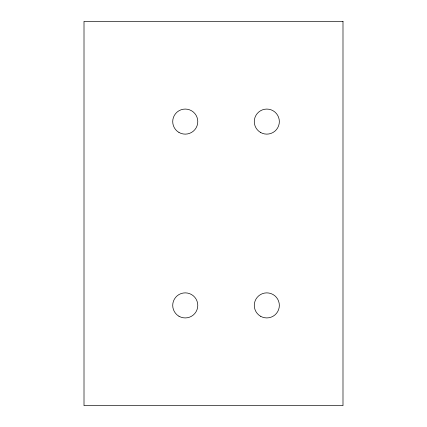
<?xml version="1.0" encoding="UTF-8"?>
<svg xmlns="http://www.w3.org/2000/svg" width="427" height="427" viewBox="0 0 427 427"><rect width="100%" height="100%" fill="white"/><g stroke="black" fill="none" stroke-linecap="round" stroke-linejoin="round"><path stroke-width="0.64" d="M342.993 21.35L84.007 21.35L84.007 405.65L342.993 405.65L342.993 21.35M260.55 316.252A12.532 12.532 0 0 0 279.343 305.396A12.532 12.532 0 0 0 260.55 294.545A12.532 12.532 0 0 0 260.55 316.252M260.55 132.455A12.532 12.532 0 0 0 279.343 121.604A12.532 12.532 0 0 0 260.55 110.748A12.532 12.532 0 0 0 260.55 132.455M178.982 132.455A12.532 12.532 0 0 0 197.781 121.604A12.532 12.532 0 0 0 178.982 110.748A12.532 12.532 0 0 0 178.982 132.455M178.982 316.252A12.532 12.532 0 0 0 197.781 305.396A12.532 12.532 0 0 0 178.982 294.545A12.532 12.532 0 0 0 178.982 316.252"/></g></svg>
